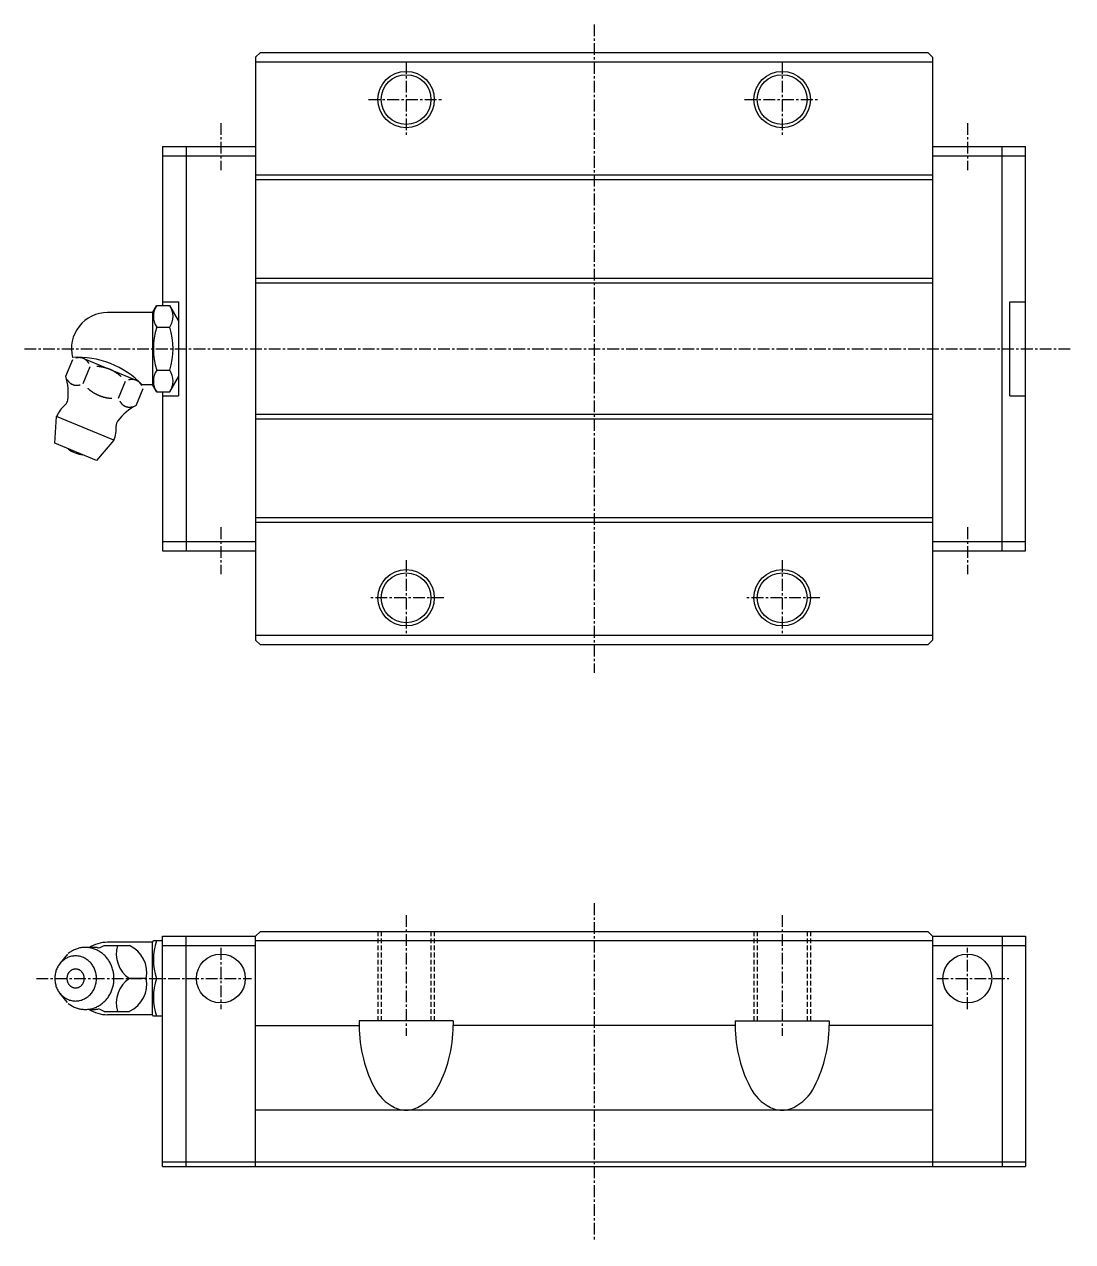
# Model space of a CAD drawing. Extents: x 10 to 223, y 10 to 149.
# Drawn here: x 111.5 to 223, y 19.9 to 149.4 of the extents above; entities that cross this region are included whole.
import ezdxf

# ---------------------------------------------------------------- set-up
doc = ezdxf.new("R2010")
doc.units = 0
doc.linetypes.add('CENTER', pattern=[2, 1.25, -0.25, 0.25, -0.25])
doc.linetypes.add('DASHED', pattern=[0.75, 0.5, -0.25])
doc.layers.get('0').update_dxf_attribs({"linetype": 'CONTINUOUS'})
doc.layers.add('CENTER', color=1, linetype='CENTER')

msp = doc.modelspace()

# ---------------------------------------------------------------- linework, layer by layer
at = {"color": 7, "linetype": 'CONTINUOUS'}
for p, q in [((136.13, 145.93), (136.63, 146.43)), ((136.63, 146.43), (207.63, 146.43)), ((208.13, 145.93), (207.63, 146.43)), ((136.13, 145.93), (136.13, 83.93)), ((136.13, 145.43), (208.13, 145.43)), ((208.13, 145.93), (208.13, 83.93)), ((126.23, 136.43), (126.23, 119.53)), ((126.23, 136.43), (128.73, 136.43)), ((128.73, 136.43), (128.73, 93.43)), ((128.73, 136.43), (136.13, 136.43)), ((208.13, 136.43), (215.53, 136.43)), ((215.53, 93.43), (215.53, 136.43)), ((215.53, 136.43), (218.03, 136.43)), ((218.03, 93.43), (218.03, 136.43)), ((126.23, 135.43), (128.73, 135.43)), ((128.73, 135.43), (136.13, 135.43)), ((208.13, 135.43), (215.53, 135.43)), ((215.53, 135.43), (218.03, 135.43)), ((136.13, 133.43), (208.13, 133.43)), ((136.13, 132.93), (208.13, 132.93)), ((136.13, 122.43), (208.13, 122.43)), ((136.13, 121.93), (208.13, 121.93)), ((125.17, 118.78), (125.6, 119.53)), ((125.6, 119.53), (127, 119.53)), ((126.23, 119.93), (127.93, 119.93)), ((127.93, 117.93), (127, 119.53)), ((127.93, 119.93), (127.93, 109.93)), ((216.33, 109.93), (216.33, 119.93)), ((216.33, 119.93), (218.03, 119.93)), ((125.17, 118.78), (120.38, 118.78)), ((125.17, 118.78), (125.17, 111.08)), ((127.93, 117.93), (127.93, 111.93)), ((125.6, 117.23), (127, 117.23)), ((123.7, 111.45), (117.53, 114.01)), ((115.93, 112), (116.67, 113.79)), ((117.8, 111.22), (118.54, 113.02)), ((121.54, 109.67), (122.28, 111.47)), ((125.6, 112.63), (127, 112.63)), ((127, 110.33), (127.93, 111.93)), ((123.41, 108.9), (124.16, 110.69)), ((125.17, 111.08), (124.08, 111.08)), ((125.6, 110.33), (125.17, 111.08)), ((125.6, 110.33), (127, 110.33)), ((126.23, 110.33), (126.23, 93.43)), ((126.23, 109.93), (127.93, 109.93)), ((216.33, 109.93), (218.03, 109.93)), ((114.76, 104.87), (114.96, 107.71)), ((121.06, 105.19), (114.96, 107.71)), ((208.13, 107.93), (136.13, 107.93)), ((208.13, 107.43), (136.13, 107.43)), ((121.06, 105.19), (119.2, 103.04)), ((119.2, 103.04), (114.76, 104.87)), ((208.13, 96.93), (136.13, 96.93)), ((208.13, 96.43), (136.13, 96.43)), ((126.23, 94.43), (128.73, 94.43)), ((126.23, 93.43), (128.73, 93.43)), ((128.73, 94.43), (136.13, 94.43)), ((128.73, 93.43), (136.13, 93.43)), ((208.13, 94.43), (215.53, 94.43)), ((208.13, 93.43), (215.53, 93.43)), ((215.53, 94.43), (218.03, 94.43)), ((215.53, 93.43), (218.03, 93.43)), ((208.13, 84.43), (136.13, 84.43)), ((136.63, 83.43), (136.13, 83.93)), ((207.63, 83.43), (136.63, 83.43)), ((208.13, 83.93), (207.63, 83.43)), ((125.17, 51.78), (125.26, 51.93)), ((126.23, 51.93), (125.26, 51.93)), ((126.23, 27.93), (126.23, 52.43)), ((126.23, 52.43), (128.73, 52.43)), ((128.73, 52.43), (136.13, 52.43)), ((128.73, 27.93), (128.73, 52.43)), ((136.63, 52.93), (136.13, 52.43)), ((136.13, 27.93), (136.13, 52.43)), ((208.13, 51.93), (136.13, 51.93)), ((136.63, 52.93), (207.63, 52.93)), ((207.63, 52.93), (208.13, 52.43)), ((208.13, 52.43), (208.13, 27.93)), ((208.13, 52.43), (215.53, 52.43)), ((215.53, 52.43), (215.53, 27.93)), ((215.53, 52.43), (218.03, 52.43)), ((218.03, 52.43), (218.03, 27.93)), ((116.11, 50.51), (115.3, 49.51)), ((120.03, 51.44), (122.71, 51.44)), ((125.17, 51.78), (120.38, 51.78)), ((125.17, 44.08), (125.17, 51.78)), ((126.23, 51.43), (128.73, 51.43)), ((128.73, 51.43), (136.13, 51.43)), ((208.13, 51.43), (215.53, 51.43)), ((215.53, 51.43), (218.03, 51.43)), ((124.5, 47.93), (122.7, 47.93)), ((125.6, 47.93), (126.23, 47.93)), ((116.11, 45.36), (115.3, 46.36)), ((120.03, 44.43), (122.71, 44.43)), ((125.17, 44.08), (120.38, 44.08)), ((125.26, 43.93), (125.17, 44.08)), ((126.23, 43.93), (125.26, 43.93)), ((136.13, 42.93), (147.13, 42.93)), ((157.13, 43.43), (147.13, 43.43)), ((147.13, 43.43), (147.13, 42.93)), ((157.13, 43.43), (157.13, 42.93)), ((187.13, 42.93), (157.13, 42.93)), ((187.13, 43.43), (197.13, 43.43)), ((187.13, 43.43), (187.13, 42.93)), ((197.13, 43.43), (197.13, 42.93)), ((208.13, 42.93), (197.13, 42.93)), ((208.13, 33.93), (136.13, 33.93)), ((126.23, 28.43), (128.73, 28.43)), ((126.23, 27.93), (128.73, 27.93)), ((128.73, 28.43), (136.13, 28.43)), ((128.73, 27.93), (136.13, 27.93)), ((136.13, 28.43), (208.13, 28.43)), ((136.13, 27.93), (208.13, 27.93)), ((208.13, 28.43), (215.53, 28.43)), ((208.13, 27.93), (215.53, 27.93)), ((215.53, 28.43), (218.03, 28.43)), ((215.53, 27.93), (218.03, 27.93))]:
    msp.add_line(p, q, dxfattribs=at)
at = {"color": 3, "linetype": 'DASHED'}
for p, q in [((149.13, 52.93), (149.13, 43.43)), ((149.48, 52.93), (149.48, 43.43)), ((154.78, 52.93), (154.78, 43.43)), ((155.13, 52.93), (155.13, 43.43)), ((189.13, 52.93), (189.13, 43.43)), ((189.48, 52.93), (189.48, 43.43)), ((194.78, 52.93), (194.78, 43.43)), ((195.13, 52.93), (195.13, 43.43))]:
    msp.add_line(p, q, dxfattribs=at)
at = {"color": 7, "linetype": 'CONTINUOUS'}
for points in [[(118.4, 113.34, 0), (118.4, 113.35, 0), (118.39, 113.36, 0), (118.38, 113.38, 0), (118.38, 113.39, 0), (118.37, 113.4, 0), (118.36, 113.41, 0), (118.35, 113.42, 0), (118.35, 113.43, 0), (118.34, 113.45, 0), (118.33, 113.46, 0), (118.32, 113.47, 0), (118.32, 113.48, 0), (118.31, 113.49, 0), (118.3, 113.5, 0), (118.29, 113.51, 0), (118.28, 113.52, 0), (118.28, 113.53, 0), (118.27, 113.54, 0), (118.26, 113.55, 0), (118.25, 113.56, 0), (118.24, 113.57, 0), (118.23, 113.58, 0), (118.23, 113.59, 0), (118.22, 113.6, 0), (118.21, 113.61, 0), (118.2, 113.62, 0), (118.19, 113.63, 0), (118.18, 113.64, 0), (118.17, 113.65, 0), (118.16, 113.66, 0), (118.15, 113.67, 0), (118.14, 113.68, 0), (118.13, 113.69, 0), (118.12, 113.69, 0), (118.12, 113.7, 0), (118.11, 113.71, 0), (118.1, 113.72, 0), (118.09, 113.73, 0), (118.08, 113.73, 0), (118.07, 113.74, 0), (118.06, 113.75, 0), (118.05, 113.76, 0), (118.04, 113.77, 0), (118.03, 113.77, 0), (118.02, 113.78, 0), (118.01, 113.79, 0), (118, 113.79, 0), (117.98, 113.8, 0), (117.97, 113.81, 0), (117.96, 113.81, 0), (117.95, 113.82, 0), (117.94, 113.83, 0), (117.93, 113.83, 0), (117.92, 113.84, 0), (117.91, 113.84, 0), (117.9, 113.85, 0), (117.89, 113.86, 0), (117.88, 113.86, 0), (117.87, 113.87, 0), (117.85, 113.87, 0), (117.84, 113.88, 0), (117.83, 113.88, 0), (117.82, 113.89, 0), (117.81, 113.89, 0), (117.8, 113.9, 0), (117.79, 113.9, 0), (117.78, 113.91, 0), (117.76, 113.91, 0), (117.75, 113.91, 0), (117.74, 113.92, 0), (117.73, 113.92, 0), (117.72, 113.93, 0), (117.7, 113.93, 0), (117.69, 113.93, 0), (117.68, 113.94, 0), (117.67, 113.94, 0), (117.66, 113.94, 0), (117.64, 113.95, 0), (117.63, 113.95, 0), (117.62, 113.95, 0), (117.61, 113.95, 0), (117.59, 113.96, 0), (117.58, 113.96, 0), (117.57, 113.96, 0), (117.56, 113.96, 0), (117.55, 113.97, 0), (117.53, 113.97, 0), (117.52, 113.97, 0), (117.51, 113.97, 0), (117.5, 113.97, 0), (117.48, 113.97, 0), (117.47, 113.97, 0), (117.46, 113.97, 0), (117.44, 113.98, 0), (117.43, 113.98, 0), (117.42, 113.98, 0), (117.41, 113.98, 0), (117.39, 113.98, 0), (117.38, 113.98, 0), (117.37, 113.98, 0), (117.35, 113.98, 0), (117.34, 113.98, 0), (117.33, 113.98, 0), (117.32, 113.98, 0), (117.3, 113.98, 0), (117.29, 113.97, 0), (117.28, 113.97, 0), (117.26, 113.97, 0), (117.25, 113.97, 0), (117.24, 113.97, 0), (117.22, 113.97, 0), (117.21, 113.97, 0), (117.2, 113.97, 0), (117.19, 113.96, 0), (117.17, 113.96, 0), (117.16, 113.96, 0), (117.14, 113.96, 0), (117.13, 113.95, 0), (117.12, 113.95, 0), (117.1, 113.95, 0), (117.09, 113.95, 0), (117.08, 113.94, 0), (117.06, 113.94, 0), (117.05, 113.94, 0), (117.04, 113.93, 0), (117.03, 113.93, 0), (117.01, 113.93, 0), (117, 113.92, 0)], [(121.81, 111.97, 0), (121.79, 111.98, 0), (121.78, 112, 0), (121.76, 112.01, 0), (121.74, 112.03, 0), (121.72, 112.04, 0), (121.71, 112.06, 0), (121.69, 112.07, 0), (121.67, 112.09, 0), (121.66, 112.1, 0), (121.64, 112.12, 0), (121.62, 112.13, 0), (121.6, 112.14, 0), (121.59, 112.16, 0), (121.57, 112.17, 0), (121.55, 112.19, 0), (121.53, 112.2, 0), (121.51, 112.21, 0), (121.5, 112.23, 0), (121.48, 112.24, 0), (121.46, 112.25, 0), (121.44, 112.27, 0), (121.42, 112.28, 0), (121.41, 112.29, 0), (121.39, 112.31, 0), (121.37, 112.32, 0), (121.35, 112.33, 0), (121.33, 112.34, 0), (121.31, 112.36, 0), (121.3, 112.37, 0), (121.28, 112.38, 0), (121.26, 112.39, 0), (121.24, 112.4, 0), (121.22, 112.42, 0), (121.2, 112.43, 0), (121.18, 112.44, 0), (121.16, 112.45, 0), (121.15, 112.46, 0), (121.13, 112.47, 0), (121.11, 112.49, 0), (121.09, 112.5, 0), (121.07, 112.51, 0), (121.05, 112.52, 0), (121.03, 112.53, 0), (121.01, 112.54, 0), (120.99, 112.55, 0), (120.97, 112.56, 0), (120.95, 112.57, 0), (120.93, 112.58, 0), (120.91, 112.59, 0), (120.89, 112.6, 0), (120.88, 112.61, 0), (120.86, 112.62, 0), (120.84, 112.63, 0), (120.82, 112.64, 0), (120.8, 112.65, 0), (120.78, 112.66, 0), (120.76, 112.67, 0), (120.74, 112.68, 0), (120.72, 112.69, 0), (120.7, 112.7, 0), (120.68, 112.7, 0), (120.66, 112.71, 0), (120.64, 112.72, 0), (120.62, 112.73, 0), (120.59, 112.74, 0), (120.57, 112.75, 0), (120.55, 112.76, 0), (120.53, 112.76, 0), (120.51, 112.77, 0), (120.49, 112.78, 0), (120.47, 112.79, 0), (120.45, 112.79, 0), (120.43, 112.8, 0), (120.41, 112.81, 0), (120.39, 112.82, 0), (120.37, 112.82, 0), (120.35, 112.83, 0), (120.33, 112.84, 0), (120.31, 112.84, 0), (120.28, 112.85, 0), (120.26, 112.86, 0), (120.24, 112.86, 0), (120.22, 112.87, 0), (120.2, 112.88, 0), (120.18, 112.88, 0), (120.16, 112.89, 0), (120.14, 112.89, 0), (120.11, 112.9, 0), (120.09, 112.91, 0), (120.07, 112.91, 0), (120.05, 112.92, 0), (120.03, 112.92, 0), (120.01, 112.93, 0), (119.99, 112.93, 0), (119.97, 112.94, 0), (119.94, 112.94, 0), (119.92, 112.95, 0), (119.9, 112.95, 0), (119.88, 112.96, 0), (119.86, 112.96, 0), (119.83, 112.97, 0), (119.81, 112.97, 0), (119.79, 112.97, 0), (119.77, 112.98, 0), (119.75, 112.98, 0), (119.72, 112.98, 0), (119.7, 112.99, 0), (119.68, 112.99, 0), (119.66, 113, 0), (119.64, 113, 0), (119.61, 113, 0), (119.59, 113, 0), (119.57, 113.01, 0), (119.55, 113.01, 0), (119.53, 113.01, 0), (119.5, 113.01, 0), (119.48, 113.02, 0), (119.46, 113.02, 0), (119.44, 113.02, 0), (119.41, 113.02, 0), (119.39, 113.03, 0), (119.37, 113.03, 0), (119.35, 113.03, 0), (119.32, 113.03, 0), (119.3, 113.03, 0), (119.28, 113.03, 0), (119.25, 113.04, 0), (119.23, 113.04, 0)], [(116.07, 111.67, 0), (116.07, 111.66, 0), (116.08, 111.65, 0), (116.09, 111.64, 0), (116.09, 111.63, 0), (116.1, 111.61, 0), (116.11, 111.6, 0), (116.12, 111.59, 0), (116.12, 111.58, 0), (116.13, 111.57, 0), (116.14, 111.56, 0), (116.15, 111.55, 0), (116.15, 111.53, 0), (116.16, 111.52, 0), (116.17, 111.51, 0), (116.18, 111.5, 0), (116.19, 111.49, 0), (116.19, 111.48, 0), (116.2, 111.47, 0), (116.21, 111.46, 0), (116.22, 111.45, 0), (116.23, 111.44, 0), (116.24, 111.43, 0), (116.24, 111.42, 0), (116.25, 111.41, 0), (116.26, 111.4, 0), (116.27, 111.39, 0), (116.28, 111.38, 0), (116.29, 111.37, 0), (116.3, 111.36, 0), (116.31, 111.36, 0), (116.32, 111.35, 0), (116.33, 111.34, 0), (116.34, 111.33, 0), (116.34, 111.32, 0), (116.35, 111.31, 0), (116.36, 111.3, 0), (116.37, 111.3, 0), (116.38, 111.29, 0), (116.39, 111.28, 0), (116.4, 111.27, 0), (116.41, 111.26, 0), (116.42, 111.26, 0), (116.43, 111.25, 0), (116.44, 111.24, 0), (116.45, 111.23, 0), (116.46, 111.23, 0), (116.47, 111.22, 0), (116.49, 111.21, 0), (116.5, 111.21, 0), (116.51, 111.2, 0), (116.52, 111.19, 0), (116.53, 111.19, 0), (116.54, 111.18, 0), (116.55, 111.18, 0), (116.56, 111.17, 0), (116.57, 111.16, 0), (116.58, 111.16, 0), (116.59, 111.15, 0), (116.6, 111.15, 0), (116.62, 111.14, 0), (116.63, 111.14, 0), (116.64, 111.13, 0), (116.65, 111.13, 0), (116.66, 111.12, 0), (116.67, 111.12, 0), (116.68, 111.11, 0), (116.7, 111.11, 0), (116.71, 111.1, 0), (116.72, 111.1, 0), (116.73, 111.1, 0), (116.74, 111.09, 0), (116.75, 111.09, 0), (116.77, 111.08, 0), (116.78, 111.08, 0), (116.79, 111.08, 0), (116.8, 111.07, 0), (116.81, 111.07, 0), (116.83, 111.07, 0), (116.84, 111.06, 0), (116.85, 111.06, 0), (116.86, 111.06, 0), (116.87, 111.06, 0), (116.89, 111.06, 0), (116.9, 111.05, 0), (116.91, 111.05, 0), (116.92, 111.05, 0), (116.94, 111.05, 0), (116.95, 111.05, 0), (116.96, 111.04, 0), (116.97, 111.04, 0), (116.99, 111.04, 0), (117, 111.04, 0), (117.01, 111.04, 0), (117.03, 111.04, 0), (117.04, 111.04, 0), (117.05, 111.04, 0), (117.06, 111.04, 0), (117.08, 111.04, 0), (117.09, 111.04, 0), (117.1, 111.04, 0), (117.11, 111.04, 0), (117.13, 111.04, 0), (117.14, 111.04, 0), (117.15, 111.04, 0), (117.17, 111.04, 0), (117.18, 111.04, 0), (117.19, 111.04, 0), (117.21, 111.04, 0), (117.22, 111.04, 0), (117.23, 111.04, 0), (117.25, 111.05, 0), (117.26, 111.05, 0), (117.27, 111.05, 0), (117.29, 111.05, 0), (117.3, 111.05, 0), (117.31, 111.06, 0), (117.33, 111.06, 0), (117.34, 111.06, 0), (117.35, 111.06, 0), (117.37, 111.06, 0), (117.38, 111.07, 0), (117.39, 111.07, 0), (117.41, 111.07, 0), (117.42, 111.08, 0), (117.43, 111.08, 0), (117.45, 111.08, 0), (117.46, 111.09, 0), (117.47, 111.09, 0)], [(124.02, 111.02, 0), (124.01, 111.03, 0), (124, 111.04, 0), (124, 111.05, 0), (123.99, 111.06, 0), (123.98, 111.08, 0), (123.97, 111.09, 0), (123.97, 111.1, 0), (123.96, 111.11, 0), (123.95, 111.12, 0), (123.94, 111.13, 0), (123.94, 111.14, 0), (123.93, 111.15, 0), (123.92, 111.17, 0), (123.91, 111.18, 0), (123.9, 111.19, 0), (123.9, 111.2, 0), (123.89, 111.21, 0), (123.88, 111.22, 0), (123.87, 111.23, 0), (123.86, 111.24, 0), (123.85, 111.25, 0), (123.85, 111.26, 0), (123.84, 111.27, 0), (123.83, 111.28, 0), (123.82, 111.29, 0), (123.81, 111.3, 0), (123.8, 111.31, 0), (123.79, 111.32, 0), (123.78, 111.33, 0), (123.77, 111.33, 0), (123.77, 111.34, 0), (123.76, 111.35, 0), (123.75, 111.36, 0), (123.74, 111.37, 0), (123.73, 111.38, 0), (123.72, 111.39, 0), (123.71, 111.39, 0), (123.7, 111.4, 0), (123.69, 111.41, 0), (123.68, 111.42, 0), (123.67, 111.43, 0), (123.66, 111.43, 0), (123.65, 111.44, 0), (123.64, 111.45, 0), (123.63, 111.45, 0), (123.62, 111.46, 0), (123.61, 111.47, 0), (123.6, 111.48, 0), (123.59, 111.48, 0), (123.58, 111.49, 0), (123.57, 111.5, 0), (123.56, 111.5, 0), (123.54, 111.51, 0), (123.53, 111.51, 0), (123.52, 111.52, 0), (123.51, 111.53, 0), (123.5, 111.53, 0), (123.49, 111.54, 0), (123.48, 111.54, 0), (123.47, 111.55, 0), (123.46, 111.55, 0), (123.44, 111.56, 0), (123.43, 111.56, 0), (123.42, 111.57, 0), (123.41, 111.57, 0), (123.4, 111.58, 0), (123.39, 111.58, 0), (123.38, 111.59, 0), (123.36, 111.59, 0), (123.35, 111.59, 0), (123.34, 111.6, 0), (123.33, 111.6, 0), (123.32, 111.61, 0), (123.31, 111.61, 0), (123.29, 111.61, 0), (123.28, 111.62, 0), (123.27, 111.62, 0), (123.26, 111.62, 0), (123.24, 111.62, 0), (123.23, 111.63, 0), (123.22, 111.63, 0), (123.21, 111.63, 0), (123.2, 111.63, 0), (123.18, 111.64, 0), (123.17, 111.64, 0), (123.16, 111.64, 0), (123.15, 111.64, 0), (123.13, 111.64, 0), (123.12, 111.65, 0), (123.11, 111.65, 0), (123.1, 111.65, 0), (123.08, 111.65, 0), (123.07, 111.65, 0), (123.06, 111.65, 0), (123.04, 111.65, 0), (123.03, 111.65, 0), (123.02, 111.65, 0), (123.01, 111.65, 0), (122.99, 111.65, 0), (122.98, 111.65, 0), (122.97, 111.65, 0), (122.95, 111.65, 0), (122.94, 111.65, 0), (122.93, 111.65, 0), (122.92, 111.65, 0), (122.9, 111.65, 0), (122.89, 111.65, 0), (122.88, 111.65, 0), (122.86, 111.65, 0), (122.85, 111.65, 0), (122.84, 111.64, 0), (122.82, 111.64, 0), (122.81, 111.64, 0), (122.8, 111.64, 0), (122.78, 111.64, 0), (122.77, 111.63, 0), (122.76, 111.63, 0), (122.74, 111.63, 0), (122.73, 111.63, 0), (122.72, 111.62, 0), (122.7, 111.62, 0), (122.69, 111.62, 0), (122.68, 111.62, 0), (122.66, 111.61, 0), (122.65, 111.61, 0), (122.64, 111.61, 0), (122.62, 111.6, 0), (122.61, 111.6, 0)], [(118.27, 110.72, 0), (118.29, 110.71, 0), (118.31, 110.69, 0), (118.32, 110.68, 0), (118.34, 110.66, 0), (118.36, 110.65, 0), (118.38, 110.63, 0), (118.39, 110.62, 0), (118.41, 110.6, 0), (118.43, 110.59, 0), (118.44, 110.57, 0), (118.46, 110.56, 0), (118.48, 110.54, 0), (118.5, 110.53, 0), (118.51, 110.52, 0), (118.53, 110.5, 0), (118.55, 110.49, 0), (118.57, 110.48, 0), (118.59, 110.46, 0), (118.6, 110.45, 0), (118.62, 110.44, 0), (118.64, 110.42, 0), (118.66, 110.41, 0), (118.68, 110.4, 0), (118.69, 110.38, 0), (118.71, 110.37, 0), (118.73, 110.36, 0), (118.75, 110.35, 0), (118.77, 110.33, 0), (118.79, 110.32, 0), (118.81, 110.31, 0), (118.82, 110.3, 0), (118.84, 110.28, 0), (118.86, 110.27, 0), (118.88, 110.26, 0), (118.9, 110.25, 0), (118.92, 110.24, 0), (118.94, 110.23, 0), (118.96, 110.22, 0), (118.97, 110.2, 0), (118.99, 110.19, 0), (119.01, 110.18, 0), (119.03, 110.17, 0), (119.05, 110.16, 0), (119.07, 110.15, 0), (119.09, 110.14, 0), (119.11, 110.13, 0), (119.13, 110.12, 0), (119.15, 110.11, 0), (119.17, 110.1, 0), (119.19, 110.09, 0), (119.21, 110.08, 0), (119.23, 110.07, 0), (119.25, 110.06, 0), (119.27, 110.05, 0), (119.29, 110.04, 0), (119.31, 110.03, 0), (119.33, 110.02, 0), (119.35, 110.01, 0), (119.37, 110, 0), (119.39, 109.99, 0), (119.41, 109.98, 0), (119.43, 109.98, 0), (119.45, 109.97, 0), (119.47, 109.96, 0), (119.49, 109.95, 0), (119.51, 109.94, 0), (119.53, 109.93, 0), (119.55, 109.93, 0), (119.57, 109.92, 0), (119.59, 109.91, 0), (119.61, 109.9, 0), (119.63, 109.9, 0), (119.65, 109.89, 0), (119.67, 109.88, 0), (119.69, 109.87, 0), (119.71, 109.87, 0), (119.74, 109.86, 0), (119.76, 109.85, 0), (119.78, 109.85, 0), (119.8, 109.84, 0), (119.82, 109.83, 0), (119.84, 109.83, 0), (119.86, 109.82, 0), (119.88, 109.81, 0), (119.9, 109.81, 0), (119.92, 109.8, 0), (119.95, 109.79, 0), (119.97, 109.79, 0), (119.99, 109.78, 0), (120.01, 109.78, 0), (120.03, 109.77, 0), (120.05, 109.77, 0), (120.07, 109.76, 0), (120.1, 109.76, 0), (120.12, 109.75, 0), (120.14, 109.75, 0), (120.16, 109.74, 0), (120.18, 109.74, 0), (120.2, 109.73, 0), (120.23, 109.73, 0), (120.25, 109.72, 0), (120.27, 109.72, 0), (120.29, 109.72, 0), (120.31, 109.71, 0), (120.34, 109.71, 0), (120.36, 109.71, 0), (120.38, 109.7, 0), (120.4, 109.7, 0), (120.42, 109.69, 0), (120.45, 109.69, 0), (120.47, 109.69, 0), (120.49, 109.69, 0), (120.51, 109.68, 0), (120.54, 109.68, 0), (120.56, 109.68, 0), (120.58, 109.67, 0), (120.6, 109.67, 0), (120.62, 109.67, 0), (120.65, 109.67, 0), (120.67, 109.67, 0), (120.69, 109.66, 0), (120.72, 109.66, 0), (120.74, 109.66, 0), (120.76, 109.66, 0), (120.78, 109.66, 0), (120.8, 109.66, 0), (120.83, 109.65, 0), (120.85, 109.65, 0)], [(121.68, 109.35, 0), (121.69, 109.34, 0), (121.69, 109.32, 0), (121.7, 109.31, 0), (121.71, 109.3, 0), (121.71, 109.29, 0), (121.72, 109.28, 0), (121.73, 109.27, 0), (121.74, 109.25, 0), (121.74, 109.24, 0), (121.75, 109.23, 0), (121.76, 109.22, 0), (121.77, 109.21, 0), (121.77, 109.2, 0), (121.78, 109.19, 0), (121.79, 109.18, 0), (121.8, 109.17, 0), (121.81, 109.16, 0), (121.81, 109.15, 0), (121.82, 109.14, 0), (121.83, 109.13, 0), (121.84, 109.12, 0), (121.85, 109.11, 0), (121.86, 109.1, 0), (121.87, 109.09, 0), (121.87, 109.08, 0), (121.88, 109.07, 0), (121.89, 109.06, 0), (121.9, 109.05, 0), (121.91, 109.04, 0), (121.92, 109.03, 0), (121.93, 109.02, 0), (121.94, 109.01, 0), (121.95, 109, 0), (121.96, 109, 0), (121.97, 108.99, 0), (121.98, 108.98, 0), (121.99, 108.97, 0), (122, 108.96, 0), (122.01, 108.95, 0), (122.02, 108.95, 0), (122.03, 108.94, 0), (122.04, 108.93, 0), (122.05, 108.92, 0), (122.06, 108.92, 0), (122.07, 108.91, 0), (122.08, 108.9, 0), (122.09, 108.9, 0), (122.1, 108.89, 0), (122.11, 108.88, 0), (122.12, 108.88, 0), (122.13, 108.87, 0), (122.14, 108.86, 0), (122.15, 108.86, 0), (122.16, 108.85, 0), (122.17, 108.84, 0), (122.18, 108.84, 0), (122.19, 108.83, 0), (122.21, 108.83, 0), (122.22, 108.82, 0), (122.23, 108.82, 0), (122.24, 108.81, 0), (122.25, 108.81, 0), (122.26, 108.8, 0), (122.27, 108.8, 0), (122.28, 108.79, 0), (122.3, 108.79, 0), (122.31, 108.78, 0), (122.32, 108.78, 0), (122.33, 108.77, 0), (122.34, 108.77, 0), (122.35, 108.77, 0), (122.37, 108.76, 0), (122.38, 108.76, 0), (122.39, 108.76, 0), (122.4, 108.75, 0), (122.41, 108.75, 0), (122.43, 108.75, 0), (122.44, 108.74, 0), (122.45, 108.74, 0), (122.46, 108.74, 0), (122.47, 108.73, 0), (122.49, 108.73, 0), (122.5, 108.73, 0), (122.51, 108.73, 0), (122.53, 108.73, 0), (122.54, 108.72, 0), (122.55, 108.72, 0), (122.56, 108.72, 0), (122.57, 108.72, 0), (122.59, 108.72, 0), (122.6, 108.72, 0), (122.61, 108.72, 0), (122.62, 108.71, 0), (122.64, 108.71, 0), (122.65, 108.71, 0), (122.66, 108.71, 0), (122.68, 108.71, 0), (122.69, 108.71, 0), (122.7, 108.71, 0), (122.71, 108.71, 0), (122.73, 108.71, 0), (122.74, 108.71, 0), (122.75, 108.71, 0), (122.77, 108.71, 0), (122.78, 108.71, 0), (122.79, 108.71, 0), (122.81, 108.72, 0), (122.82, 108.72, 0), (122.83, 108.72, 0), (122.85, 108.72, 0), (122.86, 108.72, 0), (122.87, 108.72, 0), (122.88, 108.72, 0), (122.9, 108.73, 0), (122.91, 108.73, 0), (122.92, 108.73, 0), (122.94, 108.73, 0), (122.95, 108.73, 0), (122.97, 108.74, 0), (122.98, 108.74, 0), (122.99, 108.74, 0), (123, 108.75, 0), (123.02, 108.75, 0), (123.03, 108.75, 0), (123.04, 108.76, 0), (123.06, 108.76, 0), (123.07, 108.76, 0), (123.08, 108.77, 0)], [(116.2, 45.28, 0), (116.29, 45.21, 0), (116.38, 45.15, 0), (116.47, 45.09, 0), (116.56, 45.04, 0), (116.65, 44.98, 0), (116.75, 44.93, 0), (116.84, 44.89, 0), (116.94, 44.85, 0), (117.04, 44.81, 0), (117.14, 44.77, 0), (117.24, 44.74, 0), (117.34, 44.72, 0), (117.44, 44.69, 0), (117.55, 44.67, 0), (117.65, 44.66, 0), (117.76, 44.65, 0), (117.86, 44.64, 0), (117.97, 44.64, 0), (118.07, 44.64, 0), (118.18, 44.64, 0), (118.28, 44.65, 0), (118.39, 44.66, 0), (118.49, 44.68, 0), (118.59, 44.7, 0), (118.7, 44.72, 0), (118.8, 44.75, 0), (118.9, 44.78, 0), (119, 44.81, 0), (119.1, 44.85, 0), (119.2, 44.89, 0), (119.29, 44.94, 0), (119.39, 44.99, 0), (119.48, 45.04, 0), (119.57, 45.1, 0), (119.66, 45.16, 0), (119.75, 45.22, 0), (119.83, 45.29, 0), (119.92, 45.36, 0), (120, 45.43, 0), (120.08, 45.51, 0), (120.15, 45.58, 0), (120.23, 45.66, 0), (120.3, 45.75, 0), (120.36, 45.84, 0), (120.43, 45.92, 0), (120.49, 46.02, 0), (120.55, 46.11, 0), (120.61, 46.21, 0), (120.66, 46.3, 0), (120.71, 46.4, 0), (120.76, 46.5, 0), (120.8, 46.61, 0), (120.84, 46.71, 0), (120.88, 46.82, 0), (120.92, 46.93, 0), (120.95, 47.04, 0), (120.97, 47.15, 0), (121, 47.26, 0), (121.02, 47.37, 0), (121.03, 47.48, 0), (121.05, 47.59, 0), (121.06, 47.71, 0), (121.06, 47.82, 0), (121.06, 47.93, 0), (121.06, 48.05, 0), (121.06, 48.16, 0), (121.05, 48.28, 0), (121.03, 48.39, 0), (121.02, 48.5, 0), (121, 48.61, 0), (120.97, 48.72, 0), (120.95, 48.83, 0), (120.92, 48.94, 0), (120.88, 49.05, 0), (120.84, 49.16, 0), (120.8, 49.26, 0), (120.76, 49.37, 0), (120.71, 49.47, 0), (120.66, 49.57, 0), (120.61, 49.66, 0), (120.55, 49.76, 0), (120.49, 49.85, 0), (120.43, 49.95, 0), (120.36, 50.03, 0), (120.3, 50.12, 0), (120.23, 50.2, 0), (120.15, 50.29, 0), (120.08, 50.36, 0), (120, 50.44, 0), (119.92, 50.51, 0), (119.83, 50.58, 0), (119.75, 50.65, 0), (119.66, 50.71, 0), (119.57, 50.77, 0), (119.48, 50.83, 0), (119.39, 50.88, 0), (119.29, 50.93, 0), (119.2, 50.98, 0), (119.1, 51.02, 0), (119, 51.06, 0), (118.9, 51.09, 0), (118.8, 51.12, 0), (118.7, 51.15, 0), (118.59, 51.17, 0), (118.49, 51.19, 0), (118.39, 51.21, 0), (118.28, 51.22, 0), (118.18, 51.23, 0), (118.07, 51.23, 0), (117.97, 51.23, 0), (117.86, 51.23, 0), (117.76, 51.22, 0), (117.65, 51.21, 0), (117.55, 51.2, 0), (117.44, 51.18, 0), (117.34, 51.15, 0), (117.24, 51.13, 0), (117.14, 51.1, 0), (117.04, 51.06, 0), (116.94, 51.02, 0), (116.84, 50.98, 0), (116.75, 50.94, 0), (116.65, 50.89, 0), (116.56, 50.83, 0), (116.47, 50.78, 0), (116.38, 50.72, 0), (116.29, 50.66, 0), (116.2, 50.59, 0)], [(119.39, 51.19, 0), (119.38, 51.19, 0), (119.37, 51.19, 0), (119.37, 51.19, 0), (119.36, 51.19, 0), (119.35, 51.19, 0), (119.34, 51.2, 0), (119.34, 51.2, 0), (119.33, 51.2, 0), (119.32, 51.2, 0), (119.32, 51.2, 0), (119.31, 51.2, 0), (119.3, 51.2, 0), (119.29, 51.2, 0), (119.29, 51.2, 0), (119.28, 51.21, 0), (119.27, 51.21, 0), (119.27, 51.21, 0), (119.26, 51.21, 0), (119.25, 51.21, 0), (119.25, 51.21, 0), (119.24, 51.21, 0), (119.23, 51.21, 0), (119.22, 51.21, 0), (119.22, 51.21, 0), (119.21, 51.21, 0), (119.2, 51.22, 0), (119.2, 51.22, 0), (119.19, 51.22, 0), (119.18, 51.22, 0), (119.17, 51.22, 0), (119.17, 51.22, 0), (119.16, 51.22, 0), (119.15, 51.22, 0), (119.15, 51.22, 0), (119.14, 51.22, 0), (119.13, 51.22, 0), (119.12, 51.22, 0), (119.12, 51.22, 0), (119.11, 51.22, 0), (119.1, 51.23, 0), (119.1, 51.23, 0), (119.09, 51.23, 0), (119.08, 51.23, 0), (119.07, 51.23, 0), (119.07, 51.23, 0), (119.06, 51.23, 0), (119.05, 51.23, 0), (119.05, 51.23, 0), (119.04, 51.23, 0), (119.03, 51.23, 0), (119.02, 51.23, 0), (119.02, 51.23, 0), (119.01, 51.23, 0), (119, 51.23, 0), (119, 51.23, 0), (118.99, 51.23, 0), (118.98, 51.23, 0), (118.97, 51.23, 0), (118.97, 51.23, 0), (118.96, 51.23, 0), (118.95, 51.23, 0), (118.95, 51.23, 0), (118.94, 51.23, 0), (118.93, 51.23, 0), (118.92, 51.23, 0), (118.92, 51.23, 0), (118.91, 51.23, 0), (118.9, 51.23, 0), (118.9, 51.23, 0), (118.89, 51.23, 0), (118.88, 51.23, 0), (118.87, 51.23, 0), (118.87, 51.23, 0), (118.86, 51.23, 0), (118.85, 51.23, 0), (118.85, 51.23, 0), (118.84, 51.23, 0), (118.83, 51.23, 0), (118.82, 51.23, 0), (118.82, 51.23, 0), (118.81, 51.23, 0), (118.8, 51.23, 0), (118.8, 51.23, 0), (118.79, 51.23, 0), (118.78, 51.23, 0), (118.78, 51.23, 0), (118.77, 51.23, 0), (118.76, 51.23, 0), (118.75, 51.23, 0), (118.75, 51.23, 0), (118.74, 51.23, 0), (118.73, 51.23, 0), (118.72, 51.23, 0), (118.72, 51.23, 0), (118.71, 51.23, 0), (118.7, 51.23, 0), (118.7, 51.23, 0), (118.69, 51.23, 0), (118.68, 51.23, 0), (118.67, 51.23, 0), (118.67, 51.23, 0), (118.66, 51.23, 0), (118.65, 51.23, 0), (118.65, 51.23, 0), (118.64, 51.23, 0), (118.63, 51.22, 0), (118.62, 51.22, 0), (118.62, 51.22, 0), (118.61, 51.22, 0), (118.6, 51.22, 0), (118.6, 51.22, 0), (118.59, 51.22, 0), (118.58, 51.22, 0), (118.57, 51.22, 0), (118.57, 51.22, 0), (118.56, 51.22, 0), (118.55, 51.22, 0), (118.55, 51.22, 0), (118.54, 51.22, 0), (118.53, 51.21, 0), (118.53, 51.21, 0), (118.52, 51.21, 0), (118.51, 51.21, 0), (118.5, 51.21, 0), (118.5, 51.21, 0), (118.49, 51.21, 0), (118.48, 51.21, 0), (118.47, 51.21, 0)], [(116.98, 45.53, 0), (117.09, 45.54, 0), (117.2, 45.55, 0), (117.31, 45.56, 0), (117.41, 45.58, 0), (117.52, 45.61, 0), (117.62, 45.64, 0), (117.73, 45.68, 0), (117.83, 45.72, 0), (117.93, 45.77, 0), (118.03, 45.82, 0), (118.12, 45.88, 0), (118.21, 45.94, 0), (118.3, 46.01, 0), (118.39, 46.08, 0), (118.47, 46.16, 0), (118.55, 46.24, 0), (118.62, 46.32, 0), (118.69, 46.41, 0), (118.76, 46.51, 0), (118.82, 46.6, 0), (118.88, 46.7, 0), (118.94, 46.8, 0), (118.98, 46.91, 0), (119.03, 47.02, 0), (119.07, 47.13, 0), (119.1, 47.24, 0), (119.13, 47.35, 0), (119.16, 47.47, 0), (119.17, 47.58, 0), (119.19, 47.7, 0), (119.19, 47.82, 0), (119.2, 47.93, 0), (119.19, 48.05, 0), (119.19, 48.17, 0), (119.17, 48.29, 0), (119.16, 48.4, 0), (119.13, 48.52, 0), (119.1, 48.63, 0), (119.07, 48.74, 0), (119.03, 48.85, 0), (118.98, 48.96, 0), (118.94, 49.07, 0), (118.88, 49.17, 0), (118.82, 49.27, 0), (118.76, 49.36, 0), (118.69, 49.46, 0), (118.62, 49.55, 0), (118.55, 49.63, 0), (118.47, 49.71, 0), (118.39, 49.79, 0), (118.3, 49.86, 0), (118.21, 49.93, 0), (118.12, 49.99, 0), (118.03, 50.05, 0), (117.93, 50.1, 0), (117.83, 50.15, 0), (117.73, 50.19, 0), (117.62, 50.23, 0), (117.52, 50.26, 0), (117.41, 50.29, 0), (117.31, 50.31, 0), (117.2, 50.32, 0), (117.09, 50.33, 0), (116.98, 50.33, 0), (116.87, 50.33, 0), (116.76, 50.32, 0), (116.65, 50.31, 0), (116.55, 50.29, 0), (116.44, 50.26, 0), (116.34, 50.23, 0), (116.23, 50.19, 0), (116.13, 50.15, 0), (116.03, 50.1, 0), (115.94, 50.05, 0), (115.84, 49.99, 0), (115.75, 49.93, 0), (115.66, 49.86, 0), (115.57, 49.79, 0), (115.49, 49.71, 0), (115.41, 49.63, 0), (115.34, 49.55, 0), (115.27, 49.46, 0), (115.2, 49.36, 0), (115.14, 49.27, 0), (115.08, 49.17, 0), (115.02, 49.07, 0), (114.98, 48.96, 0), (114.93, 48.85, 0), (114.89, 48.74, 0), (114.86, 48.63, 0), (114.83, 48.52, 0), (114.81, 48.4, 0), (114.79, 48.29, 0), (114.77, 48.17, 0), (114.76, 48.05, 0), (114.76, 47.93, 0), (114.76, 47.82, 0), (114.77, 47.7, 0), (114.79, 47.58, 0), (114.81, 47.47, 0), (114.83, 47.35, 0), (114.86, 47.24, 0), (114.89, 47.13, 0), (114.93, 47.02, 0), (114.98, 46.91, 0), (115.02, 46.8, 0), (115.08, 46.7, 0), (115.14, 46.6, 0), (115.2, 46.51, 0), (115.27, 46.41, 0), (115.34, 46.32, 0), (115.41, 46.24, 0), (115.49, 46.16, 0), (115.57, 46.08, 0), (115.66, 46.01, 0), (115.75, 45.94, 0), (115.84, 45.88, 0), (115.94, 45.82, 0), (116.03, 45.77, 0), (116.13, 45.72, 0), (116.23, 45.68, 0), (116.34, 45.64, 0), (116.44, 45.61, 0), (116.55, 45.58, 0), (116.65, 45.56, 0), (116.76, 45.55, 0), (116.87, 45.54, 0), (116.98, 45.53, 0)], [(116.98, 46.93, 0), (117.03, 46.94, 0), (117.07, 46.94, 0), (117.12, 46.95, 0), (117.16, 46.95, 0), (117.2, 46.96, 0), (117.25, 46.98, 0), (117.29, 46.99, 0), (117.33, 47.01, 0), (117.38, 47.03, 0), (117.42, 47.05, 0), (117.45, 47.08, 0), (117.49, 47.1, 0), (117.53, 47.13, 0), (117.57, 47.16, 0), (117.6, 47.19, 0), (117.63, 47.23, 0), (117.66, 47.26, 0), (117.69, 47.3, 0), (117.72, 47.34, 0), (117.75, 47.38, 0), (117.77, 47.42, 0), (117.79, 47.46, 0), (117.81, 47.51, 0), (117.83, 47.55, 0), (117.85, 47.6, 0), (117.86, 47.64, 0), (117.88, 47.69, 0), (117.89, 47.74, 0), (117.89, 47.79, 0), (117.9, 47.84, 0), (117.9, 47.89, 0), (117.9, 47.93, 0), (117.9, 47.98, 0), (117.9, 48.03, 0), (117.89, 48.08, 0), (117.89, 48.13, 0), (117.88, 48.18, 0), (117.86, 48.23, 0), (117.85, 48.27, 0), (117.83, 48.32, 0), (117.81, 48.36, 0), (117.79, 48.41, 0), (117.77, 48.45, 0), (117.75, 48.49, 0), (117.72, 48.53, 0), (117.69, 48.57, 0), (117.66, 48.61, 0), (117.63, 48.64, 0), (117.6, 48.68, 0), (117.57, 48.71, 0), (117.53, 48.74, 0), (117.49, 48.77, 0), (117.45, 48.79, 0), (117.42, 48.82, 0), (117.38, 48.84, 0), (117.33, 48.86, 0), (117.29, 48.88, 0), (117.25, 48.89, 0), (117.2, 48.9, 0), (117.16, 48.92, 0), (117.12, 48.92, 0), (117.07, 48.93, 0), (117.03, 48.93, 0), (116.98, 48.93, 0), (116.94, 48.93, 0), (116.89, 48.93, 0), (116.84, 48.92, 0), (116.8, 48.92, 0), (116.76, 48.9, 0), (116.71, 48.89, 0), (116.67, 48.88, 0), (116.63, 48.86, 0), (116.58, 48.84, 0), (116.54, 48.82, 0), (116.5, 48.79, 0), (116.47, 48.77, 0), (116.43, 48.74, 0), (116.39, 48.71, 0), (116.36, 48.68, 0), (116.33, 48.64, 0), (116.3, 48.61, 0), (116.27, 48.57, 0), (116.24, 48.53, 0), (116.21, 48.49, 0), (116.19, 48.45, 0), (116.16, 48.41, 0), (116.14, 48.36, 0), (116.13, 48.32, 0), (116.11, 48.27, 0), (116.1, 48.23, 0), (116.08, 48.18, 0), (116.07, 48.13, 0), (116.07, 48.08, 0), (116.06, 48.03, 0), (116.06, 47.98, 0), (116.06, 47.93, 0), (116.06, 47.89, 0), (116.06, 47.84, 0), (116.07, 47.79, 0), (116.07, 47.74, 0), (116.08, 47.69, 0), (116.1, 47.64, 0), (116.11, 47.6, 0), (116.13, 47.55, 0), (116.14, 47.51, 0), (116.16, 47.46, 0), (116.19, 47.42, 0), (116.21, 47.38, 0), (116.24, 47.34, 0), (116.27, 47.3, 0), (116.3, 47.26, 0), (116.33, 47.23, 0), (116.36, 47.19, 0), (116.39, 47.16, 0), (116.43, 47.13, 0), (116.47, 47.1, 0), (116.5, 47.08, 0), (116.54, 47.05, 0), (116.58, 47.03, 0), (116.63, 47.01, 0), (116.67, 46.99, 0), (116.71, 46.98, 0), (116.76, 46.96, 0), (116.8, 46.95, 0), (116.84, 46.95, 0), (116.89, 46.94, 0), (116.94, 46.94, 0), (116.98, 46.93, 0)], [(118.47, 44.66, 0), (118.48, 44.66, 0), (118.49, 44.66, 0), (118.5, 44.66, 0), (118.5, 44.66, 0), (118.51, 44.66, 0), (118.52, 44.66, 0), (118.53, 44.66, 0), (118.53, 44.66, 0), (118.54, 44.65, 0), (118.55, 44.65, 0), (118.55, 44.65, 0), (118.56, 44.65, 0), (118.57, 44.65, 0), (118.57, 44.65, 0), (118.58, 44.65, 0), (118.59, 44.65, 0), (118.6, 44.65, 0), (118.6, 44.65, 0), (118.61, 44.65, 0), (118.62, 44.65, 0), (118.62, 44.65, 0), (118.63, 44.65, 0), (118.64, 44.64, 0), (118.65, 44.64, 0), (118.65, 44.64, 0), (118.66, 44.64, 0), (118.67, 44.64, 0), (118.67, 44.64, 0), (118.68, 44.64, 0), (118.69, 44.64, 0), (118.7, 44.64, 0), (118.7, 44.64, 0), (118.71, 44.64, 0), (118.72, 44.64, 0), (118.72, 44.64, 0), (118.73, 44.64, 0), (118.74, 44.64, 0), (118.75, 44.64, 0), (118.75, 44.64, 0), (118.76, 44.64, 0), (118.77, 44.64, 0), (118.78, 44.64, 0), (118.78, 44.64, 0), (118.79, 44.64, 0), (118.8, 44.64, 0), (118.8, 44.64, 0), (118.81, 44.64, 0), (118.82, 44.64, 0), (118.82, 44.64, 0), (118.83, 44.63, 0), (118.84, 44.63, 0), (118.85, 44.63, 0), (118.85, 44.63, 0), (118.86, 44.63, 0), (118.87, 44.63, 0), (118.87, 44.63, 0), (118.88, 44.63, 0), (118.89, 44.63, 0), (118.9, 44.63, 0), (118.9, 44.63, 0), (118.91, 44.63, 0), (118.92, 44.63, 0), (118.92, 44.64, 0), (118.93, 44.64, 0), (118.94, 44.64, 0), (118.95, 44.64, 0), (118.95, 44.64, 0), (118.96, 44.64, 0), (118.97, 44.64, 0), (118.97, 44.64, 0), (118.98, 44.64, 0), (118.99, 44.64, 0), (119, 44.64, 0), (119, 44.64, 0), (119.01, 44.64, 0), (119.02, 44.64, 0), (119.02, 44.64, 0), (119.03, 44.64, 0), (119.04, 44.64, 0), (119.05, 44.64, 0), (119.05, 44.64, 0), (119.06, 44.64, 0), (119.07, 44.64, 0), (119.07, 44.64, 0), (119.08, 44.64, 0), (119.09, 44.64, 0), (119.1, 44.64, 0), (119.1, 44.64, 0), (119.11, 44.64, 0), (119.12, 44.65, 0), (119.12, 44.65, 0), (119.13, 44.65, 0), (119.14, 44.65, 0), (119.15, 44.65, 0), (119.15, 44.65, 0), (119.16, 44.65, 0), (119.17, 44.65, 0), (119.17, 44.65, 0), (119.18, 44.65, 0), (119.19, 44.65, 0), (119.2, 44.65, 0), (119.2, 44.65, 0), (119.21, 44.66, 0), (119.22, 44.66, 0), (119.22, 44.66, 0), (119.23, 44.66, 0), (119.24, 44.66, 0), (119.25, 44.66, 0), (119.25, 44.66, 0), (119.26, 44.66, 0), (119.27, 44.66, 0), (119.27, 44.66, 0), (119.28, 44.66, 0), (119.29, 44.67, 0), (119.29, 44.67, 0), (119.3, 44.67, 0), (119.31, 44.67, 0), (119.32, 44.67, 0), (119.32, 44.67, 0), (119.33, 44.67, 0), (119.34, 44.67, 0), (119.34, 44.67, 0), (119.35, 44.68, 0), (119.36, 44.68, 0), (119.37, 44.68, 0), (119.37, 44.68, 0), (119.38, 44.68, 0), (119.39, 44.68, 0)]]:
    msp.add_polyline3d(points, dxfattribs=at)
at = {"color": 3, "linetype": 'CONTINUOUS'}
for centre in [(152.13, 141.43), (192.13, 141.43), (152.13, 88.43), (192.13, 88.43)]:
    msp.add_circle(centre, 3, dxfattribs=at)
at = {"color": 7, "linetype": 'CONTINUOUS'}
for centre, radius in [((152.13, 141.43), 2.65), ((192.13, 141.43), 2.65), ((152.13, 88.43), 2.65), ((192.13, 88.43), 2.65), ((132.43, 47.93), 2.6), ((211.83, 47.93), 2.6)]:
    msp.add_circle(centre, radius, dxfattribs=at)
for centre, radius, start, end in [((127.34, 118.38), 2.08, 146.4718, 213.5286), ((125.27, 118.38), 2.08, 326.4714, 33.5282), ((120.38, 114.93), 3.85, 89.9688, 194.0472), ((133.07, 114.93), 7.81, 162.8691, 197.1308), ((119.54, 114.93), 7.81, 342.8691, 17.1308), ((117.17, 104.42), 9.6, 44.0073, 93.1525), ((110.2, 110.23), 6, 352.7335, 17.1648), ((127.34, 111.48), 2.08, 146.4713, 213.5276), ((125.27, 111.48), 2.08, 326.4724, 33.5286), ((118.01, 106.45), 3.3, 130.4487, 157.5), ((115.35, 109.57), 0.8, 310.4487, 352.7334), ((126.21, 103.59), 6, 117.8352, 142.2665), ((118.01, 106.45), 3.3, 337.5, 4.5513), ((122.1, 106.77), 0.8, 142.2666, 184.5512), ((118.16, 106.8), 3.2, 232.1232, 262.8767), ((131.2, 49.93), 5.95, 160.3465, 199.6535), ((120.38, 47.93), 3.85, 89.9688, 121.6159), ((117.32, 56.8), 6, 290.5447, 296.794), ((124.48, 50.57), 3.18, 164.0292, 236.0167), ((121.38, 48.54), 3.18, 348.9835, 65.3755), ((124.48, 45.3), 3.18, 123.9833, 195.9708), ((121.38, 47.33), 3.18, 294.6245, 11.0165), ((131.2, 45.93), 5.95, 160.3465, 199.6535), ((120.38, 47.93), 3.85, 238.3841, 270.0312), ((117.32, 39.07), 6, 63.206, 69.4553), ((161.33, 42.93), 14.2, 179.9999, 209.0475), ((142.93, 42.93), 14.2, 330.9525, 360), ((201.33, 42.93), 14.2, 180, 209.0475), ((182.93, 42.93), 14.2, 330.9526, 0), ((152.89, 38.4), 4.63, 210.6579, 249.3249), ((151.36, 38.4), 4.63, 290.675, 329.342), ((192.89, 38.4), 4.63, 210.6579, 249.3249), ((191.36, 38.4), 4.63, 290.675, 329.3421), ((152.13, 36.76), 2.83, 252.1011, 270), ((152.13, 36.76), 2.83, 270, 287.8988), ((192.13, 36.76), 2.83, 252.1013, 270), ((192.13, 36.76), 2.83, 270, 287.8989)]:
    msp.add_arc(centre, radius, start, end, dxfattribs=at)
at = {"layer": 'CENTER', "color": 1, "linetype": 'CENTER'}
for p, q in [((172.13, 149.43), (172.13, 80.43)), ((152.13, 145.43), (152.13, 137.43)), ((192.13, 145.43), (192.13, 137.43)), ((148.13, 141.43), (156.13, 141.43)), ((188.13, 141.43), (196.13, 141.43)), ((132.43, 138.93), (132.43, 133.93)), ((211.83, 138.93), (211.83, 133.93)), ((111.53, 114.93), (223.03, 114.93)), ((132.43, 95.93), (132.43, 90.93)), ((211.83, 95.93), (211.83, 90.93)), ((152.13, 92.43), (152.13, 84.43)), ((192.13, 92.43), (192.13, 84.43)), ((156.13, 88.43), (148.13, 88.43)), ((196.13, 88.43), (188.13, 88.43)), ((172.13, 55.93), (172.13, 19.93)), ((152.13, 54.66), (152.13, 41.84)), ((192.13, 54.66), (192.13, 41.84)), ((132.43, 51.18), (132.43, 44.68)), ((211.83, 44.68), (211.83, 51.18)), ((112.82, 47.93), (135.68, 47.93)), ((208.58, 47.93), (216.25, 47.93))]:
    msp.add_line(p, q, dxfattribs=at)

doc.saveas('drawing.dxf')
